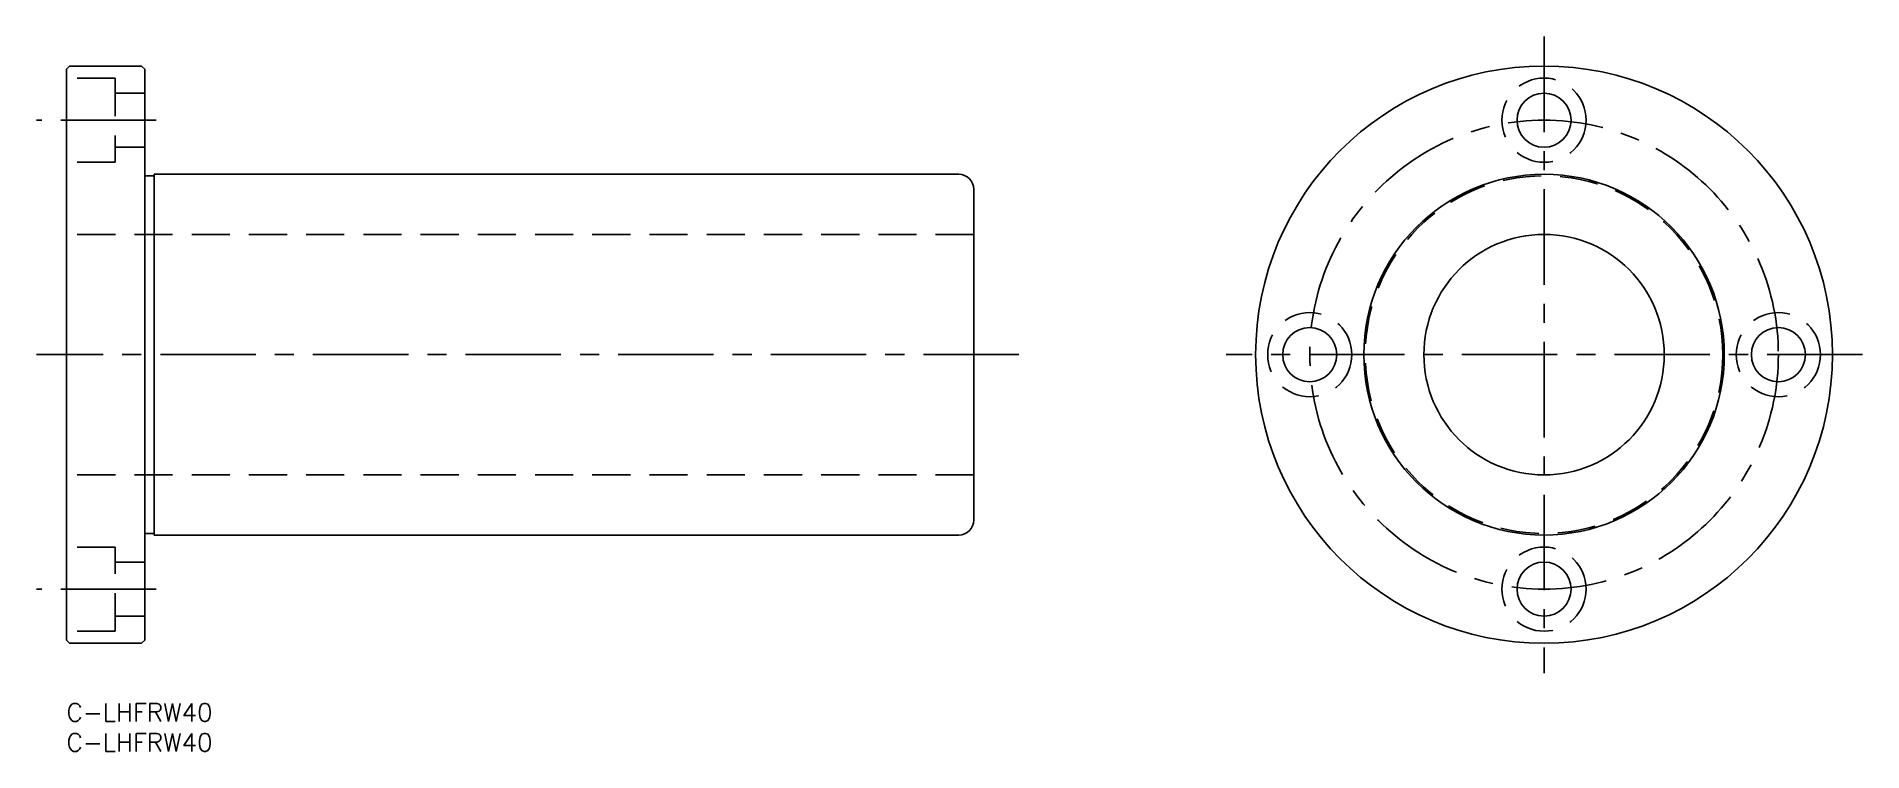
# Model space of a CAD drawing. Extents: x -5 to 299, y -8 to 111.
import ezdxf

# ---------------------------------------------------------------- set-up
doc = ezdxf.new("R2010")
doc.units = 0
doc.header["$LTSCALE"] = 0.5
doc.linetypes.add('CENTER', pattern=[50.8, 31.75, -6.35, 6.35, -6.35])
doc.linetypes.add('DASHED', pattern=[19.05, 12.7, -6.35])
for name, color, linetype in [('MSM_CENTER', 1, 'CENTER'), ('MSM_CONTINUOUS', 7, 'CONTINUOUS'), ('MSM_DASHED', 4, 'DASHED'), ('MSM_PART_NUMBER', 7, 'CONTINUOUS')]:
    doc.layers.add(name, color=color, linetype=linetype)
doc.styles.get("Standard").update_dxf_attribs({"font": 'txt.shx', "height": 3, "bigfont": 'bigfont.shx'})

# ---------------------------------------------------------------- blocks, each defined once
blk = doc.blocks.new('*U24')
at = {"layer": 'MSM_PART_NUMBER'}
blk.add_text('C-LHFRW40', height=3, dxfattribs=at).set_placement((0, -3))
blk = doc.blocks.new('*U25')
at = {"layer": 'MSM_PART_NUMBER'}
blk.add_text('C-LHFRW40', height=3, dxfattribs=at).set_placement((0, -8))

msp = doc.modelspace()

# ---------------------------------------------------------------- linework, layer by layer
at = {"layer": 'MSM_CENTER'}
for p, q in [((245.91, 110.91), (245.91, 5)), ((14.92, 97), (-5, 97)), ((158.49, 58), (-5, 58)), ((298.91, 58), (193.02, 58)), ((14.92, 19), (-5, 19))]:
    msp.add_line(p, q, dxfattribs=at)
msp.add_circle((245.91, 58), 39, dxfattribs=at)
at = {"layer": 'MSM_CONTINUOUS'}
for p, q in [((0, 105.5), (0.5, 106)), ((0, 10.5), (0, 105.5)), ((12.5, 106), (0.5, 106)), ((12.5, 106), (13, 105.5)), ((13, 10.5), (13, 105.5)), ((13, 87.75), (14.6, 87.75)), ((14.6, 28), (14.6, 88)), ((14.6, 88), (148.5, 88)), ((151, 30.5), (151, 85.5)), ((13, 28.25), (14.6, 28.25)), ((14.6, 28), (148.5, 28)), ((0.5, 10), (0, 10.5)), ((12.5, 10), (0.5, 10)), ((12.5, 10), (13, 10.5))]:
    msp.add_line(p, q, dxfattribs=at)
for centre, radius in [((245.91, 58), 48), ((245.91, 97), 4.5), ((245.91, 58), 30), ((245.91, 58), 20), ((206.91, 58), 4.5), ((284.91, 58), 4.5), ((245.91, 19), 4.5)]:
    msp.add_circle(centre, radius, dxfattribs=at)
for centre, start, end in [((148.5, 85.5), 0, 90), ((148.5, 30.5), 270, 360)]:
    msp.add_arc(centre, 2.5, start, end, dxfattribs=at)
at = {"layer": 'MSM_DASHED'}
for p, q in [((8.1, 104), (0, 104)), ((8.1, 104), (8.1, 90)), ((13, 101.5), (8.1, 101.5)), ((13, 92.5), (8.1, 92.5)), ((8.1, 90), (0, 90)), ((151, 78), (0, 78)), ((151, 38), (0, 38)), ((8.1, 26), (0, 26)), ((8.1, 12), (8.1, 26)), ((13, 23.5), (8.1, 23.5)), ((13, 14.5), (8.1, 14.5)), ((8.1, 12), (0, 12))]:
    msp.add_line(p, q, dxfattribs=at)
for centre, radius in [((245.91, 97), 7), ((245.91, 58), 29.75), ((206.91, 58), 7), ((284.91, 58), 7), ((245.91, 19), 7)]:
    msp.add_circle(centre, radius, dxfattribs=at)

# ---------------------------------------------------------------- block references
at = {"layer": 'MSM_CONTINUOUS'}
for name in ['*U24', '*U25']:
    msp.add_blockref(name, (0, 0), dxfattribs=at)

doc.saveas('drawing.dxf')
